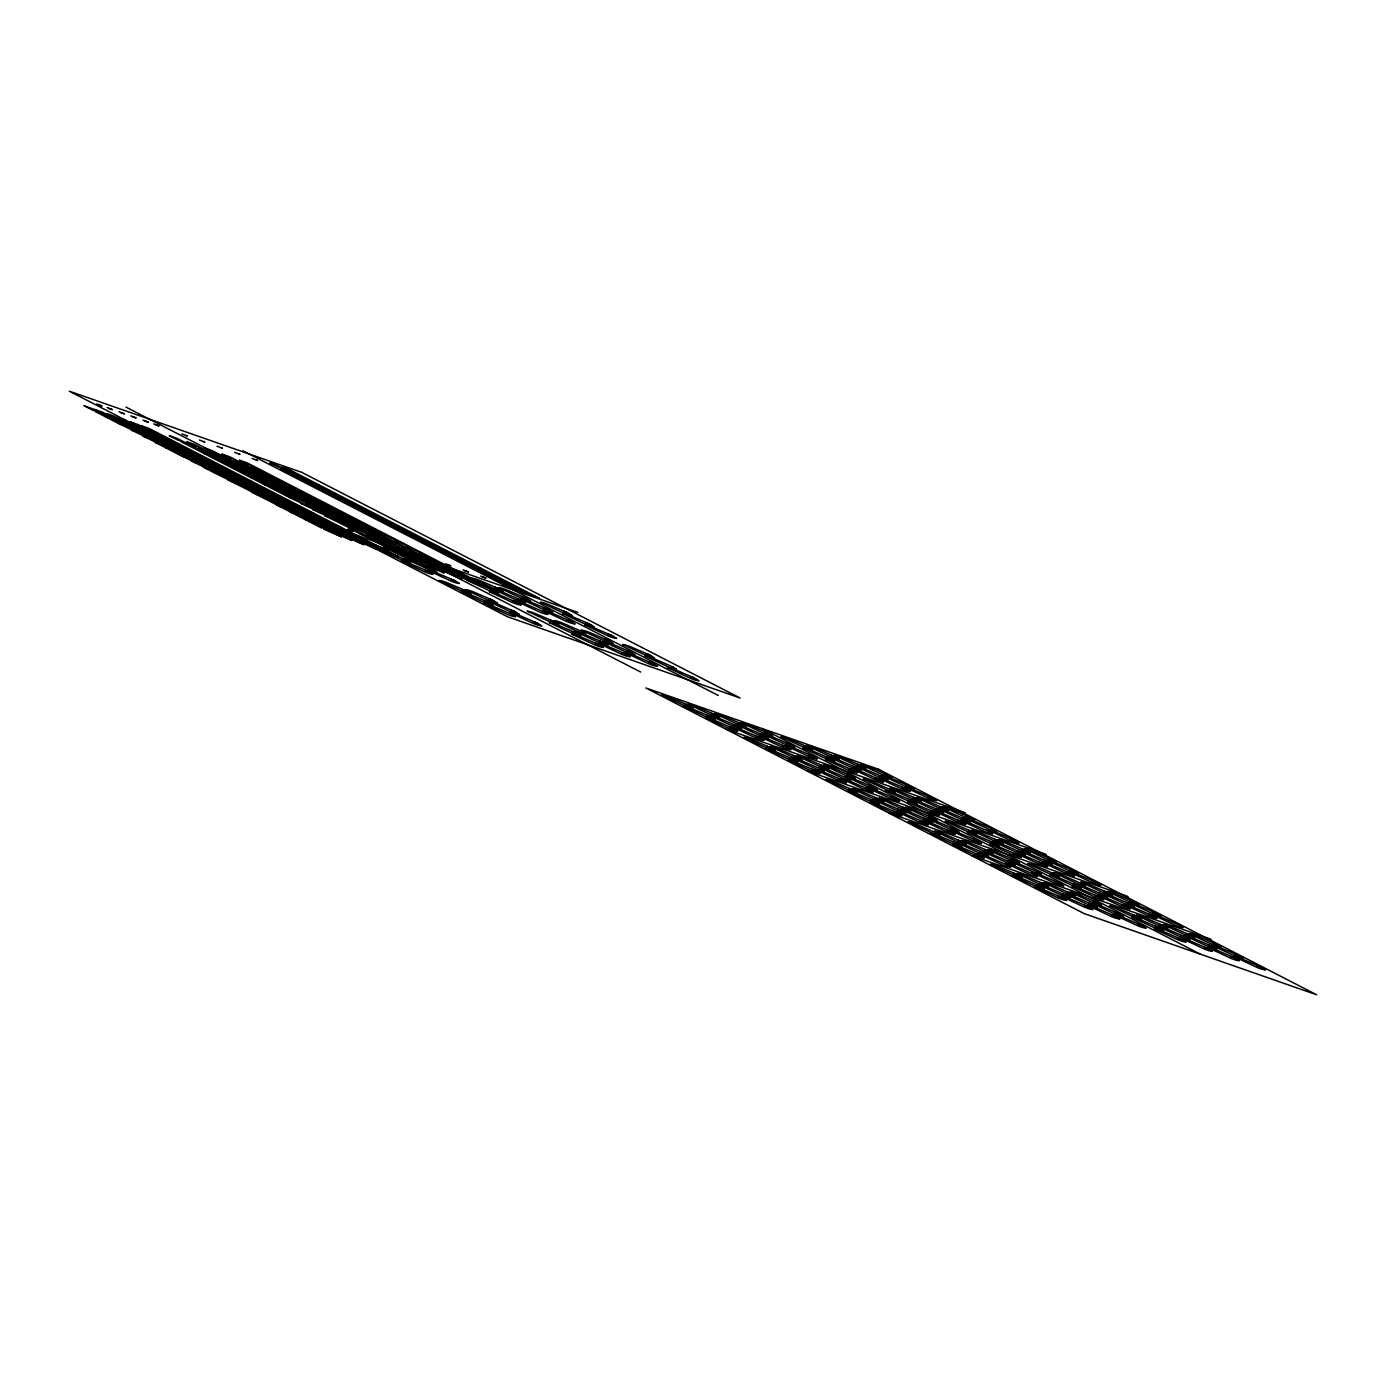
<?xml version="1.0" encoding="UTF-8"?>
<svg xmlns="http://www.w3.org/2000/svg" width="1386" height="1386" viewBox="0 0 1386 1386"><rect width="100%" height="100%" fill="white"/><g stroke="black" fill="none" stroke-linecap="round" stroke-linejoin="round"><path stroke-width="1.5" d="M292.671 496.309L258.229 478.568M347.973 521.794L323.856 509.476M292.706 496.327L294.3 497.124M306.375 503.274L307.449 503.291L294.352 497.089M358.402 527.252L370.357 533.402M251.161 477.824L263.097 483.974M186.815 449.168L189.83 450.086L188.409 449.913M303.343 516.735L274.376 502.027M363.964 527.2L367.03 528.153L365.558 527.962M152.01 433.021L155.163 434.026L153.586 433.783M263.236 484.026L266.441 485.048L264.813 484.771M370.512 533.471L373.752 534.511L372.072 534.216M328.915 514.934L332.207 516.008L330.474 515.679M198.891 455.37L202.252 456.479L200.45 456.115M381.583 533.35L384.996 534.494L383.125 534.095M275.312 490.228L287.162 496.361M376.074 533.419L379.625 534.632L377.616 534.164M164.102 439.241L167.689 440.453L165.644 439.986M340.991 521.153L344.612 522.383L342.515 521.881M105.804 416.943L109.459 418.191L107.346 417.688M327.079 529.036L298.752 514.57M210.967 461.59L214.639 462.837L212.491 462.318M280.63 506.843L252.044 492.238L257.155 494.611M287.37 496.448L291.147 497.747L288.894 497.176M98.302 404.764L102.079 406.063L96.656 403.932M281.098 468.693L284.858 469.993L269.768 462.889L277.789 465.696L527.234 594.092L519.213 591.285L280.994 468.659M293.416 473.007L297.193 474.307L282.103 467.203L290.124 469.993L539.552 598.388L521.985 590.661M326.819 492.238L330.578 493.52L325.173 491.406M339.137 496.535L342.896 497.834L337.491 495.703M360.862 534.268L377.668 542.324L376.611 541.735M382.623 539.691L386.434 541.025L384.13 540.419M139.986 428.846L143.867 430.214L141.493 429.573M224.532 468.52L227.009 469.196L212.318 462.3M353.066 527.356L357.034 528.776L354.556 528.101M388.167 539.639L392.134 541.06L389.657 540.367M300.935 503.378L303.482 504.106L288.704 497.158M395.183 540.315L397.73 541.025L382.969 534.095M292.429 512.976L277.131 505.162M117.914 423.163L122.02 424.653L119.387 423.891M117.671 421.292L120.391 422.089L116.095 420.53M236.573 474.722L239.345 475.554L234.962 473.943M108.576 408.35L112.387 409.667L107.034 407.553M120.703 412.595L124.515 413.894L119.109 411.781M132.38 416.666L136.192 417.983L130.856 415.869M349.618 503.984L353.43 505.301L348.025 503.17M361.954 508.281L365.765 509.598L360.412 507.501M407.657 531.826L411.469 533.125L406.133 531.029M411.988 552.321L415.8 553.638L410.447 551.541M429.539 558.454L433.35 559.771L427.997 557.657M447.089 564.587L450.9 565.904L445.547 563.79M312.959 509.58L315.817 510.446L300.745 503.361M189.726 452.39L192.585 453.257L176.091 445.426M346.933 515.54L381.41 533.298M995.425 845.183L998.994 845.893L995.841 843.762M401.697 546.569L404.66 547.505L389.466 540.349M396.171 546.638L399.116 547.539L383.939 540.401M143.312 436.261L146.951 437.491L131.22 430.041M201.646 458.575L229.764 472.401L228.517 471.76M299.878 497.124L323.891 509.476M407.068 546.5L410.395 547.557L394.993 540.28M408.056 552.806L418.485 558.177M204.556 453.828L251.074 477.789M131.427 430.093L134.511 431.081L119.196 423.856M129.556 427.477L139.986 432.848M347.938 521.846L358.333 527.217M325 515.783L328.153 516.787L312.768 509.546M260.481 487.092L288.704 500.97L284.684 499.514M378.465 540.471L381.964 541.597L366.406 534.251M177.425 448.146L187.872 453.517M201.75 458.593L204.955 459.632L189.518 452.356M225.641 470.945L236.088 476.316M348.891 528.135L359.338 533.506M419.092 552.685L429.521 558.056M144.473 420.894L148.319 422.21L142.983 420.114M141.667 431.687L152.113 437.075M395.287 527.494L399.151 528.828L393.797 526.715M441.008 551.022L444.854 552.356L439.518 550.242M453.326 555.336L457.189 556.652L451.836 554.556M326.646 522.314L327.425 522.799L297.782 508.09M413.548 552.737L417.169 553.932L401.49 546.534M464.587 570.703L468.451 572.02L463.097 569.923M482.155 576.836L486.001 578.153L480.665 576.056M129.712 427.494L133.004 428.586L117.481 421.257M260.637 487.11L263.981 488.219L248.406 480.873M141.545 433.645L158.143 441.562L153.742 439.882M155.284 442.429L165.748 447.834M306.254 503.291L328.759 514.882M284.494 499.462L300.97 507.293L299.826 506.67M390.454 546.638L400.935 552.044M408.212 552.841L411.746 554.053L395.98 546.586M425.554 558.922L436.036 564.31M155.405 424.688L159.095 425.97L153.811 423.891M126.074 420.391L118.053 417.584L127.72 422.557M464.033 562.837L467.723 564.119L462.439 562.04M476.368 567.134L480.041 568.416L474.757 566.337M330.509 523.648L325.156 521.534M340.817 527.252L335.533 525.173M359.355 533.489L364.622 535.568L363.34 534.892M522.072 590.661L525.762 591.961L293.312 472.972M328.811 525.485L577.858 612.456M385.048 549.185L380.059 547.21L381.341 547.886M406.375 556.41L411.382 558.367M468.035 577.945L473.042 579.902M499.913 589.293L494.906 587.317L496.205 587.993M527.13 598.787L522.124 596.829L523.423 597.487M375.502 548.787L357.709 540.938M407.103 560.533L402.096 558.558L403.395 559.234M433.437 569.715L428.43 567.758L429.712 568.416M495.079 591.25L490.09 589.293L491.372 589.951M549.185 610.152L544.178 608.177L545.478 608.852M590.644 624.618L585.637 622.66L586.936 623.319M428.222 571.396L424.532 570.114L429.539 572.071M454.539 580.595L450.848 579.296L455.855 581.271M516.198 602.113L512.508 600.831L517.515 602.806M570.287 621.015L566.614 619.733L571.621 621.69M611.746 635.498L608.073 634.199L613.08 636.174M544.386 612.179L523.804 603.187A32.346 2.148 24.5 0 0 519.559 601.715L516.112 601.108L540.09 612.265A32.346 2.148 24.5 0 0 544.369 613.773L547.938 614.466L544.785 612.335M466.112 590.904L462.422 589.622L467.428 591.579M492.428 600.086L488.756 598.804L493.762 600.779M554.088 621.621L550.398 620.339L555.405 622.297M608.177 640.523L604.504 639.223L609.511 641.198M649.636 654.989L645.963 653.707L650.97 655.682M582.293 631.687L561.694 622.695A32.346 2.148 24.5 0 0 557.467 621.205L554.002 620.616L577.979 631.773A32.346 2.148 24.5 0 0 582.259 633.281L585.828 633.974L582.674 631.843M488.167 602.252L484.476 600.97L489.483 602.927M514.483 611.451L510.793 610.152L515.8 612.127M576.143 632.969L572.453 631.687L577.46 633.662M603.014 642.359L599.324 641.077L604.331 643.035M630.232 651.87L626.559 650.588L631.566 652.546M673.024 667.03L652.442 658.021A32.346 2.148 24.5 0 0 648.198 656.548L644.733 655.942L668.728 667.116A32.346 2.148 24.5 0 0 673.007 668.606L676.576 669.299L673.423 667.186M536.919 622.99L533.229 621.708L538.236 623.665M598.561 644.525L594.889 643.243L599.895 645.2M625.45 653.915L621.76 652.615L626.767 654.59M652.667 663.409L648.995 662.127L653.984 664.085M694.126 677.893L690.453 676.611L695.46 678.568M511.919 614.483L491.337 605.474A32.346 2.148 24.5 0 0 487.092 604.001L483.662 603.274L507.623 614.57A32.346 2.148 24.5 0 0 511.902 616.06L515.471 616.753L512.318 614.639M689.743 706.011L684.736 704.053L686.035 704.712M769.265 733.783L764.258 731.825L765.557 732.484M809.164 747.712L804.157 745.755L805.457 746.413M835.481 756.912L830.474 754.937L831.773 755.613M862.352 766.285L857.345 764.327L858.644 764.985M738.132 726.559L733.125 724.601L734.407 725.259M765.003 735.949L759.996 733.974L761.278 734.649M791.319 745.131L786.312 743.173L787.612 743.832M831.219 759.06L826.212 757.102L827.494 757.761M884.407 777.65L879.4 775.675L880.699 776.351M910.723 786.832L905.734 784.874L907.016 785.533M734.233 728.915L729.227 726.957L730.526 727.615M760.55 738.097L755.543 736.139L756.843 736.815M787.421 747.487L782.432 745.529L783.714 746.188M853.637 770.616L848.648 768.641L849.93 769.317M879.971 779.798L874.964 777.841L876.264 778.499M906.842 789.188L901.836 787.231L903.135 787.889M933.159 798.388L928.152 796.413L929.452 797.089M726.004 729.192L965.28 812.75M770.807 747.73L767.116 746.448L772.123 748.423M797.123 756.929L793.45 755.647L798.44 757.605M823.994 766.319L820.321 765.037L825.328 766.995M850.311 775.502L846.638 774.22L851.645 776.177M916.527 798.631L912.854 797.348L917.861 799.306M943.398 808.021L939.725 806.721L944.732 808.696M969.732 817.203L966.042 815.921L971.049 817.879M891.544 790.124L870.962 781.115A32.346 2.148 24.5 0 0 866.718 779.642L863.287 778.915L887.231 790.211A32.346 2.148 24.5 0 0 891.51 791.701L895.079 792.394L891.926 790.28M792.844 759.095L789.171 757.813L794.178 759.771M872.366 786.85L868.693 785.567L873.7 787.543M912.265 800.796L908.592 799.497L913.582 801.472M938.582 809.978L934.909 808.696L939.916 810.654M965.453 819.369L961.78 818.087L966.787 820.044M820.495 768.953L799.913 759.961A32.346 2.148 24.5 0 0 795.668 758.489L792.203 757.882L816.198 769.039A32.346 2.148 24.5 0 0 820.477 770.547L824.046 771.24L820.893 769.109M847.366 778.343L826.784 769.351A32.346 2.148 24.5 0 0 822.556 767.861L819.091 767.272L843.069 778.43A32.346 2.148 24.5 0 0 847.348 779.937L850.917 780.63L847.764 778.499M993.104 829.244L972.522 820.235A32.346 2.148 24.5 0 0 968.277 818.762L964.812 818.156L988.807 829.33A32.346 2.148 24.5 0 0 993.086 830.82L996.655 831.513L993.502 829.4M815.28 770.633L811.607 769.351L816.614 771.309M841.614 779.833L837.924 778.551L842.931 780.509M868.485 789.206L864.795 787.924L869.802 789.899M894.802 798.405L891.129 797.123L896.136 799.081M934.701 812.335L931.011 811.053L936.018 813.01M961.018 821.534L957.345 820.235L962.352 822.21M1014.205 840.107L1010.533 838.825L1015.54 840.782M989.223 831.6L968.641 822.591A32.346 2.148 24.5 0 0 964.396 821.118L960.931 820.512L984.909 831.687A32.346 2.148 24.5 0 0 989.188 833.177L992.757 833.87L989.604 831.756M806.843 770.807L1046.135 854.365M853.984 790.557L848.977 788.582L850.276 789.258M880.301 799.739L875.311 797.782L876.593 798.44M907.189 809.129L902.182 807.172L903.464 807.83M973.405 832.258L968.398 830.283L969.68 830.959M999.722 841.441L994.715 839.483L996.014 840.141M1026.593 850.831L1021.586 848.873L1022.885 849.531M1052.91 860.03L1047.92 858.055L1049.202 858.731M876.039 801.905L871.032 799.947L872.331 800.606M902.355 811.105L897.348 809.129L898.648 809.805M929.226 820.477L924.237 818.52L925.519 819.178M955.56 829.677L950.553 827.702L951.853 828.378M1021.777 852.806L1016.77 850.831L1018.069 851.506M1048.648 862.179L1043.641 860.221L1044.94 860.879M1074.964 871.378L1069.957 869.403L1071.257 870.079M898.475 813.461L893.468 811.486L894.767 812.161M924.791 822.643L919.784 820.685L921.084 821.344M951.662 832.033L946.655 830.058L947.955 830.734M977.996 841.215L972.989 839.258L974.271 839.916M1017.878 855.145L1012.871 853.187L1014.171 853.863M1044.212 864.344L1039.205 862.387L1040.488 863.045M1097.4 882.917L1092.393 880.959L1093.693 881.617M888.755 812.976L1128.048 896.534M961.364 841.475L957.674 840.176L962.681 842.151M988.235 850.848L984.562 849.566L989.552 851.541M1014.552 860.048L1010.879 858.766L1015.886 860.723M1054.451 873.977L1050.779 872.695L1055.768 874.653M1107.639 892.549L1103.966 891.267L1108.973 893.225M1133.973 901.749L1130.283 900.467L1135.29 902.425M936.364 832.951L915.782 823.96A32.346 2.148 24.5 0 0 911.538 822.487L908.107 821.759L932.068 833.038A32.346 2.148 24.5 0 0 936.347 834.545L939.916 835.238L936.763 833.107M1082.102 883.852L1061.52 874.843A32.346 2.148 24.5 0 0 1057.275 873.371L1053.845 872.643L1077.788 883.939A32.346 2.148 24.5 0 0 1082.068 885.429L1085.636 886.122L1082.483 884.008M957.085 843.624L953.412 842.341L958.419 844.317M983.419 852.823L979.729 851.541L984.736 853.499M1010.29 862.213L1006.6 860.914L1011.607 862.889M1076.506 885.325L1072.816 884.043L1077.823 886M1102.823 894.524L1099.15 893.242L1104.157 895.2M1129.694 903.897L1126.021 902.615L1131.028 904.59M1156.011 913.097L1152.338 911.815L1157.345 913.772M1037.941 872.071L1017.359 863.08A32.346 2.148 24.5 0 0 1013.114 861.607L1009.649 861.001L1033.627 872.158A32.346 2.148 24.5 0 0 1037.906 873.665L1041.475 874.358L1038.322 872.227M979.521 855.179L975.848 853.897L980.855 855.855M1059.043 882.951L1055.352 881.652L1060.359 883.627M1098.942 896.881L1095.252 895.599L1100.259 897.556M1125.259 906.063L1121.586 904.781L1126.575 906.739M1152.13 915.453L1148.457 914.171L1153.464 916.129M1007.172 865.055L986.589 856.046A32.346 2.148 24.5 0 0 982.345 854.573L978.914 853.845L1002.875 865.141A32.346 2.148 24.5 0 0 1007.154 866.631L1010.723 867.324L1007.57 865.21M1034.043 874.427L1013.461 865.436A32.346 2.148 24.5 0 0 1009.216 863.946L1005.751 863.357L1029.746 874.514A32.346 2.148 24.5 0 0 1034.025 876.021L1037.594 876.714L1034.441 874.583M1179.781 925.328L1159.198 916.319A32.346 2.148 24.5 0 0 1154.954 914.847L1151.489 914.24L1175.484 925.415A32.346 2.148 24.5 0 0 1179.763 926.905L1183.332 927.598L1180.162 925.484M971.742 855.699L1211.035 939.258M1044.923 884.476L1039.916 882.518L1041.215 883.177M1098.128 903.066L1093.121 901.091L1094.42 901.766M1138.01 916.995L1133.02 915.02L1134.302 915.696M1164.344 926.177L1159.337 924.219L1160.636 924.878M1040.661 886.642L1035.654 884.684L1036.953 885.342M1066.977 895.841L1061.971 893.866L1063.27 894.542M1093.849 905.214L1088.842 903.256L1090.141 903.915M1160.065 928.343L1155.058 926.385L1156.357 927.043M1186.399 937.525L1181.392 935.567L1182.674 936.243M1213.27 946.915L1208.263 944.957L1209.562 945.616M1239.586 956.115L1234.58 954.14L1235.879 954.815M1063.097 898.18L1058.09 896.222L1059.372 896.898M1089.413 907.38L1084.406 905.422L1085.706 906.08M1142.601 925.952L1137.611 923.994L1138.894 924.653M1182.501 939.881L1177.494 937.924L1178.793 938.582M1208.817 949.081L1203.828 947.123L1205.11 947.781M1235.706 958.471L1230.699 956.496L1231.981 957.172M419.248 552.719L423.163 554.123L407.016 546.482M177.581 448.18L181.531 449.601L153.326 435.741M141.736 433.697L145.721 435.135L140.073 432.882M390.661 546.69L394.629 548.128L389.05 545.893M252.165 458.454L257.571 460.568L256.289 459.909M234.615 452.321L240.021 454.435L238.721 453.776M217.048 446.188L222.47 448.319L221.171 447.643M199.515 440.055L204.92 442.186L203.621 441.51M181.964 433.922L187.37 436.053L186.071 435.395M302.304 479.643L307.727 481.756L306.427 481.098M314.639 483.939L320.045 486.07L318.763 485.395M383.212 519.23L388.617 521.361L387.318 520.703M370.876 514.934L376.282 517.065L375 516.389M428.915 542.775L434.338 544.889L433.038 544.23M416.597 538.461L422.002 540.592L420.703 539.916M485.169 573.752L490.575 575.883L489.275 575.225M497.487 578.066L502.893 580.18L501.611 579.521M371.344 537.664L376.767 539.795L375.467 539.137M382.12 541.424L387.526 543.555L386.226 542.896M347.539 529.348L352.945 531.479L351.663 530.821M155.475 442.481L159.581 443.988L143.243 436.243M425.745 558.974L429.833 560.464L413.53 552.737M296.171 509.268L303.032 512.214M343.156 529.643L349.948 532.553L349.116 532.068M152.183 437.092L164.154 443.26M269.975 475.745L268.78 475.311L286.833 484.528M236.157 476.351L242.03 478.724L240.852 478.118M213.946 472.626L233.316 482.207M187.942 453.551L193.867 455.959L192.706 455.353M418.572 558.212L430.509 564.362M356.462 538.27L368.278 544.369M249.844 483.368L254.279 485.048L237.647 477.13M429.608 558.09L441.562 564.258M224.289 476.23L243.624 485.81M260.481 492.844L291.736 508.437M308.731 511.884L313.236 513.617L296.517 505.647M437.751 565.159L442.29 566.891L436.209 564.379M401.056 552.078L407.103 554.573L405.994 553.967M320.305 521.673L327.339 524.774M200.017 459.754L206.15 462.3L205.076 461.711M261.867 489.553L266.51 491.354L260.412 488.808M164.293 443.312L170.478 445.894L169.421 445.304M165.904 447.886L177.789 454.019M441.701 564.31L447.921 566.909L446.881 566.337M273.874 495.738L278.725 497.661L272.418 494.993M164.224 445.287L176.074 451.42M212.11 465.973L223.96 472.089M319.196 517.29L325.485 519.923L324.463 519.369M430.682 564.431L436.954 567.065L435.949 566.51M177.754 452.269L182.779 454.279L176.368 451.541M225.641 472.938L230.63 474.93L224.237 472.21M413.167 558.298L419.525 560.984L418.555 560.446M176.403 449.532L195.062 458.593L194.248 458.108M179.47 454.851L184.511 456.878L178.084 454.14M448.267 570.582L454.677 573.302L453.742 572.782M383.593 545.98L390.003 548.683L389.05 548.146M453.811 570.53L460.256 573.267L459.338 572.747M331.289 523.51L343.087 529.625M284.442 501.178L303.101 510.239L302.269 509.753M359.771 533.679L365.332 535.949L364.171 535.342M467.255 577.477L472.557 579.625L455.145 571.24M224.549 457.986L223.094 457.397L227.65 459.857M261.659 491.493L267.134 493.762L249.567 485.273M568.589 613.27L563.582 611.313L564.882 611.971M521.968 600.64L516.961 598.665L518.243 599.341M888.686 775.484L883.679 773.527L884.961 774.185M857.536 768.26L852.529 766.302L853.828 766.96M742.948 724.583L737.941 722.626L739.24 723.301M716.077 715.211L711.07 713.236L712.352 713.911M813.755 756.687L808.748 754.712L810.048 755.387M711.798 717.359L706.791 715.401L708.09 716.06M1071.083 873.734L1066.077 871.759L1067.376 872.435M995.46 843.606L990.453 841.649L991.735 842.307M933.506 818.329L928.499 816.354L929.798 817.03M1217.532 944.767L1212.525 942.792L1213.824 943.468M1191.215 935.567L1186.208 933.61L1187.507 934.268M1262.022 967.653L1257.015 965.695L1258.315 966.354M1071.794 893.866L1066.804 891.908L1068.086 892.567M1120.183 914.413L1115.176 912.438L1116.458 913.114M1018.606 875.294L1013.599 873.319L1014.898 873.994M1116.284 916.77L1111.277 914.795L1112.577 915.47M339.466 531.046L321.864 522.487M339.622 531.254L333.957 528.707L351.628 537.456M291.84 508.61L286.192 506.081L303.846 514.83M255.578 492.03L237.976 483.281M315.887 520.928L298.302 512.318M315.817 521.015L310.412 518.555L339.968 533.385M267.689 498.146L250.121 489.535M279.712 504.365L262.249 495.772M257.363 494.577L227.616 479.677M567.428 612.629L548.007 604.279A32.346 2.148 24.5 0 0 543.762 602.789L540.297 602.2L564.293 613.357A32.346 2.148 24.5 0 0 568.572 614.864L572.141 615.557L568.988 613.426M589.483 623.977L570.062 615.627A32.346 2.148 24.5 0 0 565.817 614.154L562.387 613.426L586.347 624.705A32.346 2.148 24.5 0 0 590.627 626.212L594.196 626.905L591.042 624.774M611.919 635.533L592.498 627.165A32.346 2.148 24.5 0 0 588.253 625.692L584.823 624.965L608.783 636.261A32.346 2.148 24.5 0 0 613.062 637.751L616.631 638.444L613.478 636.33M649.809 655.024L630.387 646.673A32.346 2.148 24.5 0 0 626.143 645.2L622.712 644.473L646.673 655.769A32.346 2.148 24.5 0 0 650.952 657.259L654.521 657.952L651.368 655.838M694.299 677.927L674.878 669.577A32.346 2.148 24.5 0 0 670.633 668.087L667.203 667.376L691.146 678.655A32.346 2.148 24.5 0 0 695.425 680.162L698.994 680.855L695.841 678.724M887.525 774.843L868.104 766.493A32.346 2.148 24.5 0 0 863.859 765.003L860.394 764.414L884.372 775.571A32.346 2.148 24.5 0 0 888.651 777.061L892.22 777.771L889.067 775.64M909.58 786.191L890.141 777.841A32.346 2.148 24.5 0 0 885.897 776.351L882.466 775.64L906.427 786.919A32.346 2.148 24.5 0 0 910.706 788.426L914.275 789.119L911.122 786.988M931.998 797.747L912.577 789.379A32.346 2.148 24.5 0 0 908.332 787.906L904.902 787.179L928.863 798.475A32.346 2.148 24.5 0 0 933.142 799.965L936.711 800.658L933.558 798.544M969.888 817.238L950.467 808.887A32.346 2.148 24.5 0 0 946.222 807.414L942.757 806.808L966.752 817.965A32.346 2.148 24.5 0 0 971.032 819.472L974.601 820.165L971.447 818.035M525.97 598.146L506.548 589.795A32.346 2.148 24.5 0 0 502.304 588.322L498.839 587.716L522.834 598.873A32.346 2.148 24.5 0 0 527.113 600.381L530.682 601.074L527.529 598.943M1014.379 840.141L994.957 831.791A32.346 2.148 24.5 0 0 990.713 830.301L987.282 829.59L1011.243 840.869A32.346 2.148 24.5 0 0 1015.522 842.376L1019.091 843.069L1015.938 840.938M548.024 609.494L528.603 601.143A32.346 2.148 24.5 0 0 524.358 599.67L520.928 598.943L544.889 610.238A32.346 2.148 24.5 0 0 549.168 611.728L552.737 612.421L549.584 610.308M570.46 621.049L551.039 612.699A32.346 2.148 24.5 0 0 546.794 611.209L543.329 610.62L567.307 621.777A32.346 2.148 24.5 0 0 571.586 623.267L575.155 623.977L572.002 621.846M1051.766 859.389L1032.327 851.021A32.346 2.148 24.5 0 0 1028.083 849.549L1024.652 848.821L1048.613 860.117A32.346 2.148 24.5 0 0 1052.892 861.607L1056.461 862.3L1053.308 860.186M608.35 640.557L588.929 632.189A32.346 2.148 24.5 0 0 584.684 630.717L581.219 630.11L605.214 641.285A32.346 2.148 24.5 0 0 609.494 642.775L613.062 643.468L609.892 641.354M861.191 765.644L841.77 757.293A32.346 2.148 24.5 0 0 837.525 755.82L834.06 755.214L858.055 766.371A32.346 2.148 24.5 0 0 862.335 767.879L865.904 768.572L862.75 766.441M1073.803 870.737L1054.382 862.369A32.346 2.148 24.5 0 0 1050.138 860.897L1046.673 860.29L1070.668 871.465A32.346 2.148 24.5 0 0 1074.947 872.955L1078.516 873.648L1075.363 871.534M1096.239 882.276L1076.818 873.925A32.346 2.148 24.5 0 0 1072.573 872.435L1069.108 871.846L1093.104 883.003A32.346 2.148 24.5 0 0 1097.383 884.511L1100.952 885.204L1097.799 883.073M630.405 651.905L610.983 643.554A32.346 2.148 24.5 0 0 606.739 642.065L603.274 641.475L627.252 652.633A32.346 2.148 24.5 0 0 631.531 654.123L635.1 654.833L631.947 652.702M883.246 777.009L863.825 768.641A32.346 2.148 24.5 0 0 859.58 767.168L856.115 766.562L880.11 777.737A32.346 2.148 24.5 0 0 884.389 779.227L887.958 779.92L884.805 777.806M652.841 663.444L633.402 655.093A32.346 2.148 24.5 0 0 629.175 653.62L625.727 652.893L649.688 664.189A32.346 2.148 24.5 0 0 653.967 665.678L657.536 666.371L654.383 664.24M905.682 788.547L886.26 780.197A32.346 2.148 24.5 0 0 882.016 778.707L878.551 778.118L902.546 789.275A32.346 2.148 24.5 0 0 906.825 790.782L910.394 791.475L907.241 789.344M1134.129 901.784L1114.708 893.433A32.346 2.148 24.5 0 0 1110.463 891.943L1106.998 891.354L1130.993 902.511A32.346 2.148 24.5 0 0 1135.273 904.001L1138.842 904.712L1135.688 902.581M943.571 808.055L924.15 799.687A32.346 2.148 24.5 0 0 919.906 798.215L916.475 797.487L940.436 808.783A32.346 2.148 24.5 0 0 944.715 810.273L948.284 810.983L945.131 808.852M1156.184 913.131L1136.763 904.781A32.346 2.148 24.5 0 0 1132.518 903.291L1129.088 902.581L1153.048 913.859A32.346 2.148 24.5 0 0 1157.327 915.366L1160.896 916.059L1157.743 913.928M965.626 819.403L946.205 811.053A32.346 2.148 24.5 0 0 941.96 809.563L938.53 808.852L962.49 820.131A32.346 2.148 24.5 0 0 966.77 821.638L970.339 822.331L967.185 820.2M498.752 588.652L479.331 580.284A32.346 2.148 24.5 0 0 475.086 578.811L471.621 578.205L495.616 589.379A32.346 2.148 24.5 0 0 499.878 590.869L503.447 591.562L500.294 589.448M520.807 599.999L501.385 591.631A32.346 2.148 24.5 0 0 497.141 590.159L493.711 589.431L517.654 600.727A32.346 2.148 24.5 0 0 521.933 602.217L525.502 602.91L522.349 600.796M1216.371 944.109L1196.95 935.758A32.346 2.148 24.5 0 0 1192.705 934.285L1189.24 933.679L1213.235 944.854A32.346 2.148 24.5 0 0 1217.514 946.343L1221.083 947.036L1217.93 944.923M1025.432 850.19L1006.011 841.839A32.346 2.148 24.5 0 0 1001.766 840.349L998.301 839.76L1022.296 850.917A32.346 2.148 24.5 0 0 1026.576 852.407L1030.145 853.118L1026.991 850.987M1238.426 955.474L1219.004 947.106A32.346 2.148 24.5 0 0 1214.76 945.633L1211.295 945.027L1235.29 956.201A32.346 2.148 24.5 0 0 1239.569 957.691L1243.138 958.384L1239.985 956.271M1260.862 967.012L1241.44 958.662A32.346 2.148 24.5 0 0 1237.196 957.172L1233.765 956.461L1257.726 967.74A32.346 2.148 24.5 0 0 1262.005 969.247L1265.574 969.94L1262.421 967.809M834.32 756.271L814.899 747.903A32.346 2.148 24.5 0 0 810.654 746.43L807.189 745.824L831.184 756.999A32.346 2.148 24.5 0 0 835.463 758.489L839.032 759.181L835.879 757.068M1047.487 861.538L1028.065 853.187A32.346 2.148 24.5 0 0 1023.821 851.697L1020.391 850.987L1044.351 862.265A32.346 2.148 24.5 0 0 1048.63 863.773L1052.199 864.466L1049.046 862.335M1069.923 873.093L1050.501 864.725A32.346 2.148 24.5 0 0 1046.257 863.253L1042.826 862.525L1066.787 873.821A32.346 2.148 24.5 0 0 1071.049 875.311L1074.618 876.004L1071.465 873.89M603.187 642.394L583.749 634.043A32.346 2.148 24.5 0 0 579.504 632.57L576.074 631.843L600.034 643.121A32.346 2.148 24.5 0 0 604.313 644.629L607.882 645.322L604.729 643.191M856.375 767.619L836.953 759.251A32.346 2.148 24.5 0 0 832.709 757.778L829.278 757.068L853.239 768.346A32.346 2.148 24.5 0 0 857.518 769.836L861.087 770.547L857.934 768.416M625.606 653.949L606.184 645.581A32.346 2.148 24.5 0 0 601.94 644.109L598.509 643.381L622.47 654.677A32.346 2.148 24.5 0 0 626.749 656.167L630.318 656.86L627.165 654.746M878.811 779.157L859.389 770.807A32.346 2.148 24.5 0 0 855.145 769.334L851.68 768.728L875.675 779.885A32.346 2.148 24.5 0 0 879.937 781.392L883.506 782.085L880.353 779.954M1107.812 892.584L1088.391 884.233A32.346 2.148 24.5 0 0 1084.147 882.761L1080.716 882.033L1104.677 893.329A32.346 2.148 24.5 0 0 1108.956 894.819L1112.525 895.512L1109.372 893.381M1129.867 903.949L1110.446 895.581A32.346 2.148 24.5 0 0 1106.201 894.109L1102.736 893.502L1126.714 904.677A32.346 2.148 24.5 0 0 1130.993 906.167L1134.562 906.86L1131.409 904.746M916.7 798.665L897.279 790.315A32.346 2.148 24.5 0 0 893.034 788.825L889.569 788.236L913.565 799.393A32.346 2.148 24.5 0 0 917.844 800.9L921.413 801.593L918.26 799.462M1152.303 915.488L1132.864 907.137A32.346 2.148 24.5 0 0 1128.637 905.647L1125.189 904.937L1149.15 916.215A32.346 2.148 24.5 0 0 1153.429 917.723L1156.998 918.416L1153.845 916.285M938.755 810.013L919.334 801.662A32.346 2.148 24.5 0 0 915.089 800.19L911.659 799.462L935.619 810.741A32.346 2.148 24.5 0 0 939.881 812.248L943.45 812.941L940.297 810.81M471.881 579.261L452.46 570.911A32.346 2.148 24.5 0 0 448.215 569.421L444.75 568.832L468.728 579.989A32.346 2.148 24.5 0 0 473.007 581.479L476.576 582.189L473.423 580.058M961.191 821.569L941.77 813.201A32.346 2.148 24.5 0 0 937.525 811.728L934.077 811.001L958.038 822.296A32.346 2.148 24.5 0 0 962.317 823.786L965.886 824.497L962.733 822.366M493.936 590.609L474.497 582.259A32.346 2.148 24.5 0 0 470.27 580.769L466.805 580.18L490.783 591.337A32.346 2.148 24.5 0 0 495.062 592.844L498.631 593.537L495.478 591.406M1190.054 934.926L1170.633 926.576A32.346 2.148 24.5 0 0 1166.388 925.086L1162.923 924.497L1186.918 935.654A32.346 2.148 24.5 0 0 1191.198 937.144L1194.767 937.854L1191.613 935.723M516.354 602.165L496.933 593.797A32.346 2.148 24.5 0 0 492.688 592.324L489.258 591.597L513.218 602.893A32.346 2.148 24.5 0 0 517.498 604.383L521.067 605.076L517.914 602.962M1212.109 946.274L1192.688 937.924A32.346 2.148 24.5 0 0 1188.443 936.434L1185.013 935.723L1208.973 947.002A32.346 2.148 24.5 0 0 1213.252 948.509L1216.804 949.202L1213.651 947.071M998.561 840.8L979.14 832.449A32.346 2.148 24.5 0 0 974.895 830.976L971.465 830.249L995.425 841.527A32.346 2.148 24.5 0 0 999.704 843.034L1003.273 843.727L1000.12 841.597M1234.545 957.83L1215.124 949.462A32.346 2.148 24.5 0 0 1210.879 947.989L1207.414 947.383L1231.392 958.558A32.346 2.148 24.5 0 0 1235.671 960.048L1239.24 960.741L1236.087 958.627M808.003 747.071L788.582 738.721A32.346 2.148 24.5 0 0 784.337 737.231L780.872 736.642L804.868 747.799A32.346 2.148 24.5 0 0 809.147 749.306L812.716 749.999L809.545 747.868M1020.616 852.147L1001.194 843.797A32.346 2.148 24.5 0 0 996.95 842.324L993.485 841.718L1017.48 852.892A32.346 2.148 24.5 0 0 1021.759 854.382L1025.311 855.075L1022.158 852.962M554.261 621.656L534.823 613.305A32.346 2.148 24.5 0 0 530.578 611.832L527.148 611.105L551.108 622.383A32.346 2.148 24.5 0 0 555.388 623.891L558.956 624.584L555.803 622.453M1043.052 863.703L1023.63 855.353A32.346 2.148 24.5 0 0 1019.386 853.863L1015.921 853.274L1039.898 864.431A32.346 2.148 24.5 0 0 1044.178 865.921L1047.747 866.631L1044.594 864.5M576.299 633.021L556.877 624.653A32.346 2.148 24.5 0 0 552.633 623.18L549.168 622.574L573.163 633.749A32.346 2.148 24.5 0 0 577.442 635.238L581.011 635.931L577.858 633.818M830.058 758.419L810.637 750.069A32.346 2.148 24.5 0 0 806.392 748.596L802.927 747.99L826.905 759.147A32.346 2.148 24.5 0 0 831.184 760.654L834.753 761.347L831.6 759.216M852.494 769.975L833.055 761.607A32.346 2.148 24.5 0 0 828.828 760.134L825.38 759.407L849.341 770.703A32.346 2.148 24.5 0 0 853.62 772.193L857.189 772.903L854.036 770.772M598.735 644.559L579.313 636.209A32.346 2.148 24.5 0 0 575.069 634.719L571.604 634.13L595.599 645.287A32.346 2.148 24.5 0 0 599.878 646.794L603.447 647.487L600.294 645.356M1102.996 894.559L1083.575 886.208A32.346 2.148 24.5 0 0 1079.33 884.718L1075.865 884.129L1099.843 895.287A32.346 2.148 24.5 0 0 1104.122 896.777L1107.691 897.487L1104.538 895.356M1125.432 906.097L1105.993 897.747A32.346 2.148 24.5 0 0 1101.749 896.274L1098.301 895.668L1122.279 906.842A32.346 2.148 24.5 0 0 1126.558 908.332L1130.127 909.025L1126.974 906.894M912.438 800.831L893 792.463A32.346 2.148 24.5 0 0 888.772 790.99L885.308 790.384L909.285 801.558A32.346 2.148 24.5 0 0 913.565 803.048L917.134 803.741L913.98 801.628M934.857 812.369L915.436 804.019A32.346 2.148 24.5 0 0 911.191 802.546L907.726 801.94L931.721 813.097A32.346 2.148 24.5 0 0 936 814.604L939.569 815.297L936.416 813.166M1163.183 925.536L1143.762 917.185A32.346 2.148 24.5 0 0 1139.517 915.713L1136.052 915.107L1160.047 926.264A32.346 2.148 24.5 0 0 1164.327 927.771L1167.878 928.464L1164.725 926.333M972.244 831.617L952.823 823.249A32.346 2.148 24.5 0 0 948.578 821.777L945.113 821.17L969.091 832.345A32.346 2.148 24.5 0 0 973.37 833.835L976.939 834.528L973.786 832.414M1185.238 936.884L1165.817 928.533A32.346 2.148 24.5 0 0 1161.572 927.061L1158.107 926.454L1182.085 937.629A32.346 2.148 24.5 0 0 1186.364 939.119L1189.933 939.812L1186.78 937.681M994.299 842.965L974.86 834.615A32.346 2.148 24.5 0 0 970.633 833.125L967.185 832.414L991.146 843.693A32.346 2.148 24.5 0 0 995.425 845.183M1207.674 948.44L1188.235 940.089A32.346 2.148 24.5 0 0 1184.008 938.599L1180.56 937.889L1204.521 949.167A32.346 2.148 24.5 0 0 1208.8 950.657L1212.369 951.368L1209.216 949.237M1016.718 854.504L997.296 846.153A32.346 2.148 24.5 0 0 993.052 844.68L989.587 844.074L1013.582 855.249A32.346 2.148 24.5 0 0 1017.861 856.739L1021.43 857.432L1018.277 855.301M1054.625 874.012L1035.186 865.661A32.346 2.148 24.5 0 0 1030.959 864.171L1027.494 863.582L1051.472 874.739A32.346 2.148 24.5 0 0 1055.751 876.247L1059.32 876.94L1056.167 874.809M1076.662 885.359L1057.241 877.009A32.346 2.148 24.5 0 0 1052.996 875.536L1049.566 874.809L1073.526 886.087A32.346 2.148 24.5 0 0 1077.806 887.594L1081.375 888.287L1078.221 886.156M768.104 733.142L748.683 724.791A32.346 2.148 24.5 0 0 744.438 723.301L741.008 722.591L764.968 733.87A32.346 2.148 24.5 0 0 769.247 735.36L772.816 736.07L769.663 733.939M1099.098 896.915L1079.677 888.565A32.346 2.148 24.5 0 0 1075.432 887.075L1072.002 886.364L1095.962 897.643A32.346 2.148 24.5 0 0 1100.241 899.133L1103.81 899.843L1100.657 897.712M790.159 744.49L770.737 736.139A32.346 2.148 24.5 0 0 766.493 734.649L763.028 734.06L787.023 745.218A32.346 2.148 24.5 0 0 791.302 746.725L794.871 747.418L791.718 745.287M812.594 756.046L793.173 747.678A32.346 2.148 24.5 0 0 788.929 746.205L785.464 745.599L809.459 756.773A32.346 2.148 24.5 0 0 813.721 758.263L817.29 758.956L814.136 756.843M1136.867 916.354L1117.428 907.986A32.346 2.148 24.5 0 0 1113.201 906.513L1109.753 905.786L1133.713 917.082A32.346 2.148 24.5 0 0 1137.993 918.572L1141.562 919.264L1138.408 917.151M1158.921 927.702L1139.483 919.351A32.346 2.148 24.5 0 0 1135.238 917.861L1131.79 917.272L1155.768 928.429A32.346 2.148 24.5 0 0 1160.047 929.919L1163.616 930.63L1160.463 928.499M850.484 775.536L831.063 767.186A32.346 2.148 24.5 0 0 826.818 765.713L823.353 765.107L847.348 776.281A32.346 2.148 24.5 0 0 851.628 777.771L855.197 778.464L852.043 776.333M1181.34 939.24L1161.918 930.89A32.346 2.148 24.5 0 0 1157.674 929.417L1154.209 928.811L1178.204 939.968A32.346 2.148 24.5 0 0 1182.483 941.475L1186.052 942.168L1182.899 940.037M410.221 557.726L390.8 549.376A32.346 2.148 24.5 0 0 386.555 547.886L383.125 547.175L407.068 558.454A32.346 2.148 24.5 0 0 411.347 559.961L414.916 560.654L411.763 558.523M432.276 569.074L412.855 560.724A32.346 2.148 24.5 0 0 408.61 559.251L405.145 558.645L429.123 569.802A32.346 2.148 24.5 0 0 433.402 571.309L436.971 572.002L433.818 569.871M872.539 786.901L853.118 778.534A32.346 2.148 24.5 0 0 848.873 777.061L845.443 776.333L869.386 787.629A32.346 2.148 24.5 0 0 873.665 789.119L877.234 789.812L874.081 787.698M454.712 580.63L435.273 572.262A32.346 2.148 24.5 0 0 431.029 570.789L427.581 570.183L451.559 581.358A32.346 2.148 24.5 0 0 455.838 582.848L459.407 583.541L456.254 581.427M894.975 798.44L875.536 790.089A32.346 2.148 24.5 0 0 871.309 788.599L867.844 788.01L891.822 799.168A32.346 2.148 24.5 0 0 896.101 800.675L899.67 801.368L896.517 799.237M492.602 600.138L473.163 591.77A32.346 2.148 24.5 0 0 468.936 590.297L465.471 589.691L489.449 600.866A32.346 2.148 24.5 0 0 493.728 602.356L497.297 603.049L494.144 600.935M932.345 817.688L912.924 809.32A32.346 2.148 24.5 0 0 908.679 807.847L905.214 807.241L929.209 818.416A32.346 2.148 24.5 0 0 933.488 819.906L937.057 820.599L933.904 818.485M514.656 611.486L495.218 603.118A32.346 2.148 24.5 0 0 490.973 601.645L487.543 600.918L511.503 612.214A32.346 2.148 24.5 0 0 515.783 613.703L519.352 614.396L516.198 612.283M741.787 723.942L722.366 715.592A32.346 2.148 24.5 0 0 718.121 714.119L714.656 713.513L738.651 724.687A32.346 2.148 24.5 0 0 742.931 726.177L746.482 726.87L743.329 724.739M954.4 829.036L934.978 820.668A32.346 2.148 24.5 0 0 930.734 819.195L927.269 818.589L951.264 829.764A32.346 2.148 24.5 0 0 955.543 831.254L959.095 831.964L955.942 829.833M537.075 623.024L517.654 614.674A32.346 2.148 24.5 0 0 513.409 613.201L509.944 612.595L533.939 623.752A32.346 2.148 24.5 0 0 538.218 625.259L541.787 625.952L538.634 623.821M976.835 840.574L957.414 832.224A32.346 2.148 24.5 0 0 953.17 830.751L949.739 830.023L973.682 841.302A32.346 2.148 24.5 0 0 977.962 842.809L981.531 843.502L978.377 841.371M763.842 735.308L744.421 726.94A32.346 2.148 24.5 0 0 740.176 725.467L736.746 724.739L760.689 736.035A32.346 2.148 24.5 0 0 764.968 737.525L768.537 738.218L765.384 736.105M786.278 746.846L766.839 738.495A32.346 2.148 24.5 0 0 762.612 737.005L759.147 736.416L783.125 747.574A32.346 2.148 24.5 0 0 787.404 749.081L790.973 749.774L787.82 747.643M1014.725 860.082L995.304 851.732A32.346 2.148 24.5 0 0 991.059 850.242L987.629 849.531L1011.572 860.81A32.346 2.148 24.5 0 0 1015.851 862.317L1019.42 863.01L1016.267 860.879M383.905 548.544L364.466 540.176A32.346 2.148 24.5 0 0 360.239 538.704L356.774 538.097L380.752 549.272A32.346 2.148 24.5 0 0 385.031 550.762L388.6 551.455L385.447 549.341M824.168 766.354L804.746 758.003A32.346 2.148 24.5 0 0 800.502 756.513L797.037 755.924L821.014 767.082A32.346 2.148 24.5 0 0 825.294 768.572L828.863 769.282L825.71 767.151M1059.216 882.986L1039.777 874.618A32.346 2.148 24.5 0 0 1035.533 873.145L1032.102 872.418L1056.063 883.714A32.346 2.148 24.5 0 0 1060.342 885.204L1063.911 885.897L1060.758 883.783M405.942 559.892L386.521 551.524A32.346 2.148 24.5 0 0 382.276 550.051L378.846 549.324L402.806 560.62A32.346 2.148 24.5 0 0 407.086 562.11L410.654 562.803L407.501 560.689M428.378 571.43L408.957 563.08A32.346 2.148 24.5 0 0 404.712 561.607L401.282 560.88L425.242 572.158A32.346 2.148 24.5 0 0 429.521 573.665L433.09 574.358L429.937 572.227M868.641 789.258L849.22 780.89A32.346 2.148 24.5 0 0 844.975 779.417L841.545 778.689L865.505 789.985A32.346 2.148 24.5 0 0 869.784 791.475L873.353 792.168L870.2 790.055M1096.967 902.425L1077.546 894.057A32.346 2.148 24.5 0 0 1073.301 892.584L1069.836 891.978L1093.831 903.152A32.346 2.148 24.5 0 0 1098.093 904.642L1101.662 905.335L1098.509 903.222M906.028 808.488L886.607 800.138A32.346 2.148 24.5 0 0 882.362 798.648L878.897 798.059L902.875 809.216A32.346 2.148 24.5 0 0 907.154 810.723L910.723 811.416L907.57 809.285M1119.022 913.772L1099.6 905.404A32.346 2.148 24.5 0 0 1095.356 903.932L1091.925 903.204L1115.869 914.5A32.346 2.148 24.5 0 0 1120.148 915.99L1123.717 916.683L1120.564 914.569M466.268 590.938L446.846 582.588A32.346 2.148 24.5 0 0 442.602 581.098L439.137 580.509L463.132 591.666A32.346 2.148 24.5 0 0 467.411 593.173L470.98 593.866L467.827 591.735M1141.458 925.311L1122.019 916.96A32.346 2.148 24.5 0 0 1117.774 915.488L1114.327 914.881L1138.304 926.039A32.346 2.148 24.5 0 0 1142.584 927.546L1146.153 928.239L1143 926.108M488.322 602.286L468.901 593.936A32.346 2.148 24.5 0 0 464.656 592.446L461.191 591.857L485.187 603.014A32.346 2.148 24.5 0 0 489.466 604.521L493.035 605.214L489.882 603.083M714.916 714.57L695.495 706.202A32.346 2.148 24.5 0 0 691.25 704.729L687.82 704.001L711.763 715.297A32.346 2.148 24.5 0 0 716.042 716.787L719.611 717.48L716.458 715.367M928.083 819.836L908.644 811.486A32.346 2.148 24.5 0 0 904.417 810.013L900.952 809.407L924.93 820.564A32.346 2.148 24.5 0 0 929.209 822.071L932.778 822.764L929.625 820.633M950.501 831.392L931.08 823.024A32.346 2.148 24.5 0 0 926.836 821.551L923.371 820.945L947.366 832.12A32.346 2.148 24.5 0 0 951.645 833.61L955.214 834.303L952.061 832.189M736.971 725.918L717.532 717.567A32.346 2.148 24.5 0 0 713.305 716.077L709.84 715.488L733.818 726.645A32.346 2.148 24.5 0 0 738.097 728.135L741.666 728.845L738.513 726.714M759.389 737.456L739.968 729.105A32.346 2.148 24.5 0 0 735.723 727.633L732.293 726.905L756.254 738.201A32.346 2.148 24.5 0 0 760.533 739.691L764.102 740.384L760.949 738.253M988.409 850.883L968.97 842.532A32.346 2.148 24.5 0 0 964.725 841.059L961.278 840.453L985.255 851.628A32.346 2.148 24.5 0 0 989.535 853.118L993.104 853.811L989.95 851.697M1010.446 862.248L991.025 853.88A32.346 2.148 24.5 0 0 986.78 852.407L983.35 851.68L1007.31 862.976A32.346 2.148 24.5 0 0 1011.589 864.466L1015.158 865.159L1012.005 863.045M797.296 756.964L777.858 748.613A32.346 2.148 24.5 0 0 773.631 747.141L770.183 746.413L794.143 757.692A32.346 2.148 24.5 0 0 798.423 759.199L801.992 759.892L798.838 757.761M841.77 779.868L822.348 771.517A32.346 2.148 24.5 0 0 818.104 770.027L814.639 769.438L838.634 780.595A32.346 2.148 24.5 0 0 842.913 782.085L846.482 782.795L843.329 780.664M1070.65 893.225L1051.212 884.874A32.346 2.148 24.5 0 0 1046.984 883.384L1043.537 882.674L1067.497 893.953A32.346 2.148 24.5 0 0 1071.776 895.443L1075.345 896.153L1072.192 894.022M1092.688 904.573L1073.266 896.222A32.346 2.148 24.5 0 0 1069.022 894.732L1065.557 894.143L1089.552 905.301A32.346 2.148 24.5 0 0 1093.831 906.808L1097.4 907.501L1094.247 905.37M879.157 799.098L859.718 790.748A32.346 2.148 24.5 0 0 855.491 789.275L852.026 788.669L876.004 799.826A32.346 2.148 24.5 0 0 880.283 801.333L883.852 802.026L880.699 799.895M1115.124 916.129L1095.702 907.761A32.346 2.148 24.5 0 0 1091.458 906.288L1088.027 905.56L1111.988 916.856A32.346 2.148 24.5 0 0 1116.267 918.346L1119.836 919.039L1116.683 916.926M688.599 705.37L669.161 697.019A32.346 2.148 24.5 0 0 664.916 695.529L661.468 694.94L685.446 706.098A32.346 2.148 24.5 0 0 689.726 707.605L693.295 708.298L690.141 706.167M901.212 810.463L881.773 802.096A32.346 2.148 24.5 0 0 877.529 800.623L874.098 799.895L898.059 811.191A32.346 2.148 24.5 0 0 902.338 812.681L905.907 813.374L902.754 811.26M923.63 822.002L904.209 813.651A32.346 2.148 24.5 0 0 899.964 812.161L896.534 811.451L920.495 822.73A32.346 2.148 24.5 0 0 924.774 824.237L928.343 824.93L925.19 822.799M710.637 716.718L691.216 708.367A32.346 2.148 24.5 0 0 686.971 706.895L683.541 706.167L707.501 717.446A32.346 2.148 24.5 0 0 711.78 718.953L715.349 719.646L712.196 717.515M733.073 728.274L713.651 719.906A32.346 2.148 24.5 0 0 709.407 718.433L705.942 717.844L729.937 729.001A32.346 2.148 24.5 0 0 734.216 730.491L737.785 731.202L734.632 729.071M961.52 841.51L942.099 833.142A32.346 2.148 24.5 0 0 937.854 831.669L934.389 831.08L958.384 842.238A32.346 2.148 24.5 0 0 962.664 843.727L966.233 844.438L963.079 842.307M770.962 747.782L751.541 739.414A32.346 2.148 24.5 0 0 747.297 737.941L743.832 737.335L767.827 748.509A32.346 2.148 24.5 0 0 772.106 749.999L775.675 750.692L772.522 748.579M983.575 852.858L964.154 844.507A32.346 2.148 24.5 0 0 959.909 843.017L956.444 842.428L980.439 853.585A32.346 2.148 24.5 0 0 984.718 855.093L988.287 855.786L985.134 853.655M793.017 759.13L773.596 750.762A32.346 2.148 24.5 0 0 769.351 749.289L765.921 748.561L789.881 759.857A32.346 2.148 24.5 0 0 794.161 761.347L797.73 762.057L794.576 759.926M815.453 770.668L796.032 762.317A32.346 2.148 24.5 0 0 791.787 760.845L788.357 760.117L812.317 771.396A32.346 2.148 24.5 0 0 816.597 772.903L820.148 773.596L816.995 771.465M1043.762 883.835L1024.341 875.484A32.346 2.148 24.5 0 0 1020.096 874.012L1016.631 873.405L1040.626 884.563A32.346 2.148 24.5 0 0 1044.905 886.07L1048.474 886.763L1045.321 884.632M852.823 789.916L833.402 781.548A32.346 2.148 24.5 0 0 829.157 780.075L825.727 779.348L849.687 790.644A32.346 2.148 24.5 0 0 853.967 792.134L857.536 792.844L854.382 790.713M1065.817 895.183L1046.395 886.832A32.346 2.148 24.5 0 0 1042.151 885.359L1038.72 884.632L1062.681 895.928A32.346 2.148 24.5 0 0 1066.96 897.418L1070.529 898.111L1067.376 895.997M874.878 801.264L855.457 792.913A32.346 2.148 24.5 0 0 851.212 791.423L847.747 790.834L871.742 801.992A32.346 2.148 24.5 0 0 876.021 803.499L879.59 804.192L876.437 802.061M1088.253 906.739L1068.831 898.388A32.346 2.148 24.5 0 0 1064.587 896.898L1061.122 896.309L1085.117 907.466A32.346 2.148 24.5 0 0 1089.396 908.956L1092.965 909.666L1089.812 907.535M897.314 812.802L877.892 804.452A32.346 2.148 24.5 0 0 873.648 802.979L870.183 802.373L894.178 813.547A32.346 2.148 24.5 0 0 898.457 815.037L902.026 815.73L898.873 813.617M957.258 843.658L937.837 835.308A32.346 2.148 24.5 0 0 933.592 833.835L930.127 833.229L954.122 844.403A32.346 2.148 24.5 0 0 958.402 845.893L961.971 846.586L958.8 844.472M979.694 855.214L960.273 846.863A32.346 2.148 24.5 0 0 956.028 845.373L952.563 844.784L976.541 855.942A32.346 2.148 24.5 0 0 980.82 857.432L984.389 858.142L981.236 856.011M1017.445 874.653L998.024 866.285A32.346 2.148 24.5 0 0 993.779 864.812L990.314 864.206L1014.309 875.38A32.346 2.148 24.5 0 0 1018.589 876.87L1022.158 877.563L1019.005 875.45M1039.5 886L1020.079 877.65A32.346 2.148 24.5 0 0 1015.834 876.16L1012.369 875.571L1036.364 886.728A32.346 2.148 24.5 0 0 1040.643 888.218L1044.212 888.928L1041.059 886.797M1061.936 897.539L1042.515 889.188A32.346 2.148 24.5 0 0 1038.27 887.716L1034.84 886.988L1058.783 898.284A32.346 2.148 24.5 0 0 1063.062 899.774L1066.631 900.467L1063.478 898.336M368.052 534.459L369.49 535.169L354.366 528.066M155.024 435.966L156.445 436.677L141.303 429.556M250.26 481.185L251.663 481.895L236.382 474.688M305.717 519.854L322.02 528.257M143.953 432.207L145.287 432.882L117.585 419.3M242.862 450.762L718.277 695.477M762.109 728.568L1200.449 954.209M249.082 465.176L239.431 460.204L247.436 463.011L496.881 591.406L479.071 583.558M250.641 465.973L262.786 472.141M269.698 475.796L262.838 472.176M323.129 503.291L346.968 515.471M443.104 565.055L453.586 570.443M467.169 577.442L477.512 582.761M231.531 459.043L221.864 454.071L229.885 456.878L479.313 585.273L461.521 577.425M233.073 459.84L245.218 466.008M305.613 497.193L317.411 503.17M317.498 503.291L363.86 527.165M365.402 527.962L375.883 533.35M377.442 534.147L387.907 539.552M437.578 565.107L448.059 570.512M449.618 571.309L459.961 576.628M125.953 407.103L640.644 672.037M213.981 452.91L204.314 447.938L212.335 450.745L461.763 579.14L443.97 571.292M215.523 453.707L225.294 458.731M263.981 478.655L275.779 484.632M275.935 484.805L299.861 497.037M371.916 534.216L382.397 539.604M432.068 565.176L442.411 570.495M196.431 446.777L186.781 441.805L194.785 444.594L444.23 572.99L426.42 565.159M197.99 447.574L210.135 453.742M210.326 453.915L234.165 466.094M234.234 466.233L258.264 478.516M330.318 515.679L340.783 521.084M342.342 521.881L352.824 527.269M378.43 540.453L388.912 545.841M402.494 552.841L412.976 558.229M414.518 559.026L424.861 564.362M178.881 440.627L169.231 435.654L177.252 438.461L426.68 566.857L408.87 559.008M180.44 441.424L204.643 453.794M264.657 484.771L275.121 490.176M324.792 515.731L352.997 529.591L351.767 528.95M372.921 540.505L383.385 545.893M384.944 546.69L402.304 555.041L401.472 554.556M396.968 552.893L407.328 558.212M150.624 430.544L140.956 425.571L148.978 428.378L398.406 556.774L380.596 548.925M152.165 431.341L186.712 449.116M188.253 449.913L198.735 455.318M200.294 456.115L210.759 461.503M224.341 468.503L234.823 473.891M308.558 511.832L319.023 517.238M320.582 518.035L331.063 523.423M344.646 530.422L361.434 538.426M356.67 536.607L373.735 544.785M368.711 542.81L379.054 548.128M139.847 426.784L130.197 421.812L138.202 424.618L387.647 553.014L369.837 545.166M141.407 427.581L151.871 432.986M153.43 433.783L163.912 439.171M165.454 439.968L175.935 445.356M249.671 483.316L260.152 488.704M261.694 489.501L272.176 494.906M273.735 495.703L284.199 501.091M321.847 520.46L356.306 538.201M129.262 423.354L139.743 428.759M189.414 454.313L199.896 459.719M201.455 460.516L211.919 465.904M225.502 472.903L242.81 481.219L241.961 480.717M237.543 479.088L254.989 487.491L254.21 487.04M261.59 491.476L278.655 499.636M273.631 497.661L296.102 509.234M297.713 510.065L315.194 518.503M309.788 516.268L320.079 521.569M346.05 534.944L356.15 540.142M116.026 418.503L106.375 413.53L114.397 416.32L363.825 544.715L346.015 536.884M165.696 444.057L176.178 449.462M189.761 456.444L218.78 470.772M213.825 468.832L255.353 489.639M249.965 487.439L260.291 492.758M334.719 531.063L344.473 536.07M103.898 414.275L94.231 409.303L102.252 412.092L351.697 540.488L333.887 532.657M105.457 415.072L115.922 420.46M153.569 439.83L164.05 445.235M177.633 452.217L206.635 466.545M201.68 464.605L218.988 472.921M213.739 470.807L224.099 476.143M323.406 527.269L332.328 531.86M93.572 410.672L83.922 405.7L91.926 408.506L341.372 536.902L323.562 529.054M95.132 411.469L105.613 416.874M107.155 417.671L117.637 423.059M179.331 454.816L196.119 462.82M191.372 461.018L208.541 469.248M203.395 467.203L213.808 472.557M289.899 511.729L305.648 519.837M269.282 478.395L257.346 472.28M322.938 503.101L310.966 496.985M245.305 466.077L257.242 472.193M286.919 484.598L310.88 496.898M305.37 496.968L293.416 490.852M263.756 478.447L251.802 472.331M251.732 472.262L227.754 459.961M269.369 478.465L293.347 490.783M301.784 472.383L69.3 391.199L507.64 616.822L740.124 698.024L301.784 472.383M878.36 769.178L645.876 687.976L1084.216 913.617L1316.7 994.802L878.36 769.178"/></g></svg>
